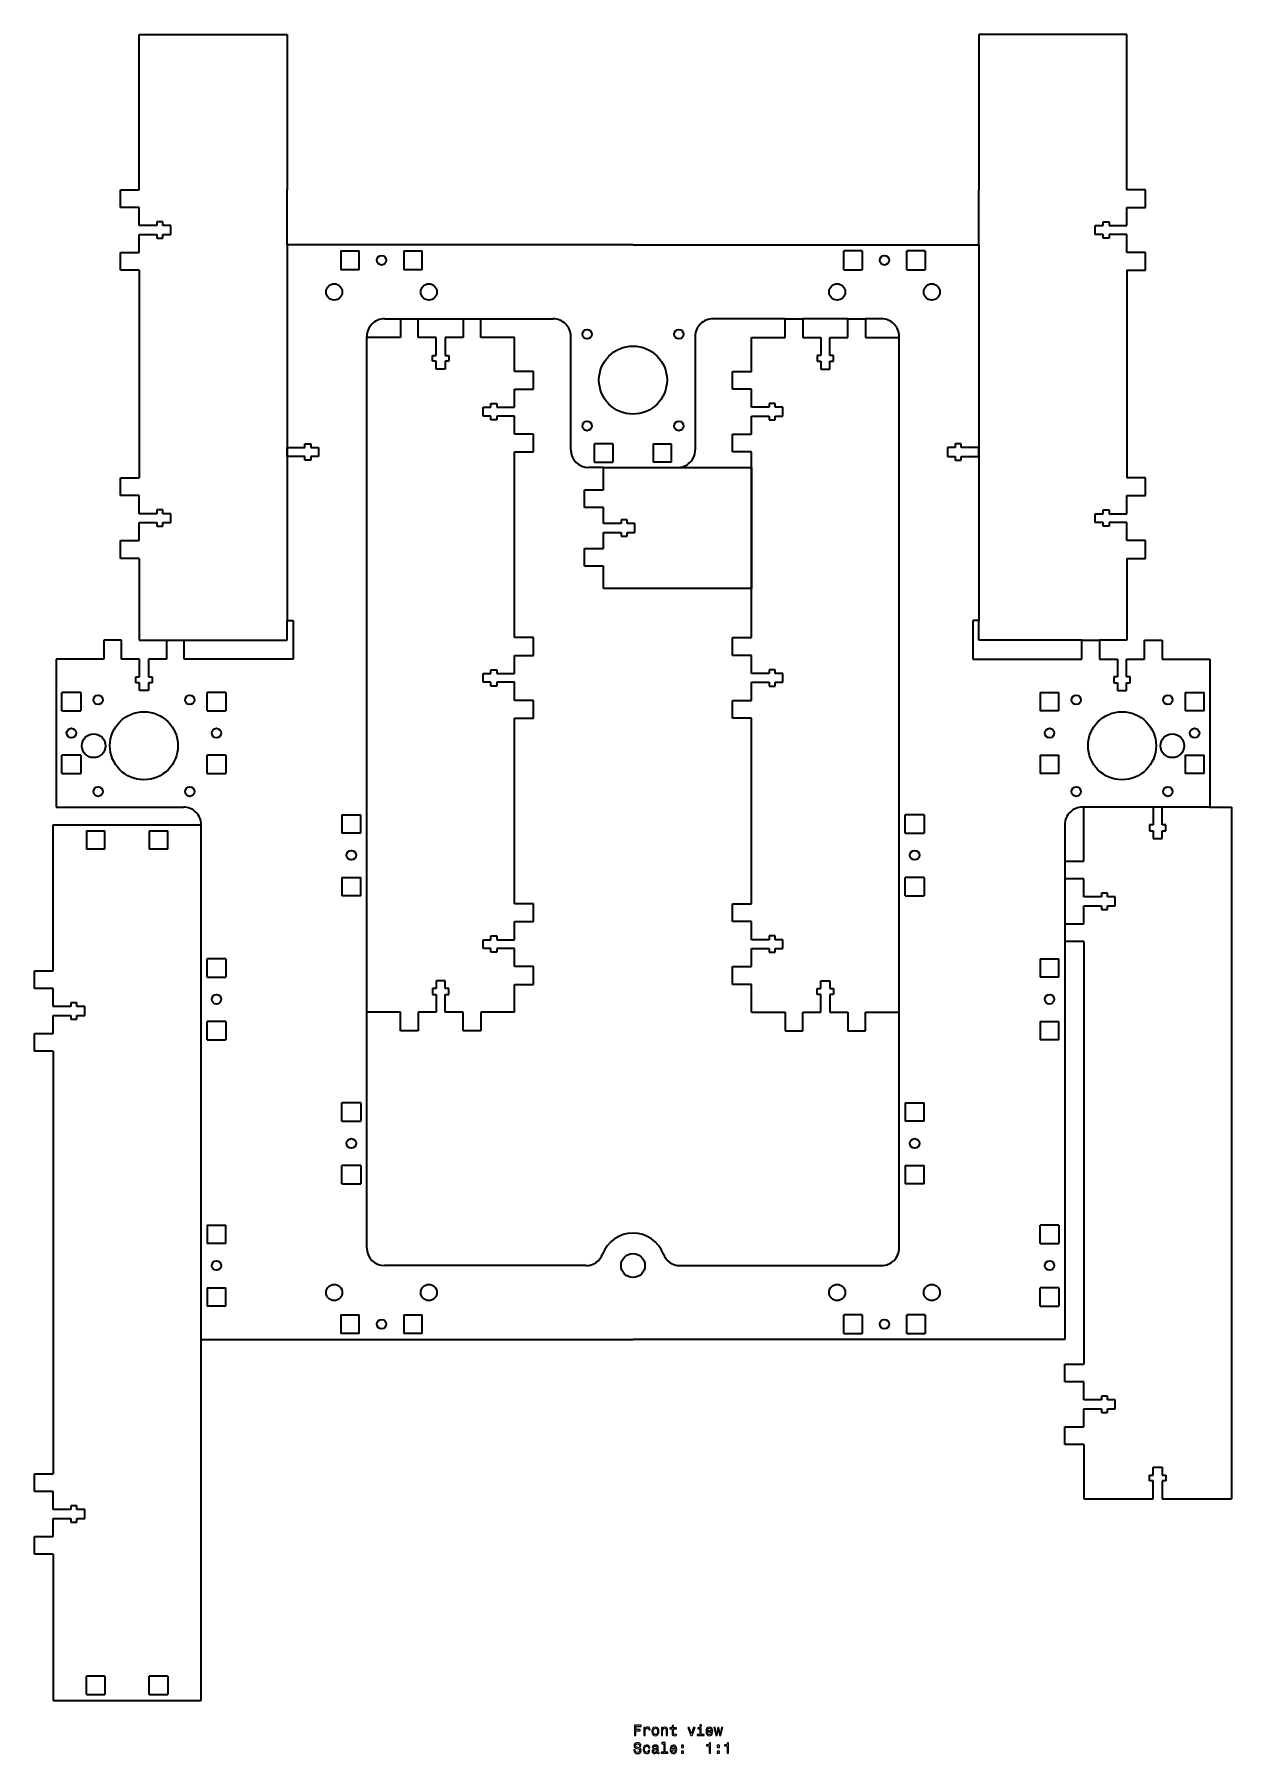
# Model space of a CAD drawing. Extents: x 392 to 797, y 121 to 702.
import ezdxf

# ---------------------------------------------------------------- set-up
doc = ezdxf.new("R2010")
doc.units = 0

msp = doc.modelspace()

# ---------------------------------------------------------------- linework, layer by layer
at = {"color": 7, "lineweight": 35}
for p, q in [((427.600006, 702.054993), (477.600006, 702.054993)), ((427.600006, 649.554993), (427.600006, 702.054993)), ((477.600006, 702.054993), (477.600006, 649.554993)), ((761.400024, 702.054993), (711.400024, 702.054993)), ((711.400024, 702.054993), (711.400024, 649.554993)), ((761.400024, 649.554993), (761.400024, 702.054993)), ((477.600006, 630.905029), (477.600006, 503.904999)), ((594.5, 630.905029), (477.600006, 630.905029)), ((594.5, 630.905029), (711.400024, 630.905029)), ((711.400024, 630.905029), (711.400024, 503.904999)), ((427.600006, 622.35498), (427.600006, 552.155029)), ((761.400024, 622.35498), (761.400024, 552.155029)), ((543.099976, 605.905029), (567.5, 605.905029)), ((645.900024, 605.905029), (621.5, 605.905029)), ((504.5, 371.554993), (504.5, 599.905029)), ((573.5, 561.60498), (573.5, 599.905029)), ((615.5, 599.905029), (615.5, 561.60498)), ((684.5, 371.554993), (684.5, 599.905029)), ((554.5, 498.154999), (554.5, 560.955017)), ((634.5, 498.154999), (634.5, 560.955017)), ((584.5, 555.60498), (609.5, 555.60498)), ((609.5, 555.60498), (634.5, 555.60498)), ((634.5, 555.60498), (634.5, 514.804993)), ((427.600006, 524.955017), (427.600006, 497.255005)), ((761.400024, 524.955017), (761.400024, 497.255005)), ((634.5, 514.804993), (584.5, 514.804993)), ((442.799988, 497.255005), (477.600006, 497.255005)), ((746.200012, 497.255005), (711.400024, 497.255005)), ((399.5, 490.904999), (399.5, 440.904999)), ((479.600006, 490.904999), (442.799988, 490.904999)), ((709.400024, 490.904999), (746.200012, 490.904999)), ((789.5, 490.904999), (789.5, 440.904999)), ((554.5, 408.154999), (554.5, 470.954987)), ((634.5, 408.154999), (634.5, 470.954987)), ((399.5, 440.904999), (442.52002, 440.904999)), ((789.5, 440.904999), (746.830017, 440.904999)), ((796.830017, 440.904999), (796.830017, 207.105011)), ((398.52002, 434.904999), (448.52002, 434.904999)), ((398.52002, 385.524994), (398.52002, 434.904999)), ((448.52002, 260.904999), (448.52002, 434.904999)), ((740.47998, 395.404999), (740.47998, 260.904999)), ((746.830017, 395.404999), (746.830017, 252.604996)), ((504.5, 291.904999), (504.5, 371.554993)), ((684.5, 291.904999), (684.5, 371.554993)), ((398.52002, 358.325012), (398.52002, 215.524994)), ((578.594055, 285.904999), (510.5, 285.904999)), ((610.405945, 285.904999), (678.5, 285.904999)), ((448.52002, 138.945007), (448.52002, 260.904999)), ((448.52002, 260.904999), (594.5, 260.904999)), ((740.47998, 260.904999), (594.5, 260.904999)), ((746.830017, 207.105011), (770.330017, 207.105011)), ((773.330017, 207.105011), (796.830017, 207.105011)), ((398.52002, 188.325012), (398.52002, 138.945007)), ((398.52002, 138.945007), (448.52002, 138.945007))]:
    msp.add_line(p, q, dxfattribs=at)
at = {"color": 7, "lineweight": 35, "ltscale": 0.15875}
for p, q in [((421.25, 649.554993), (427.600006, 649.554993)), ((427.600006, 643.554993), (421.25, 643.554993)), ((421.25, 628.35498), (427.600006, 628.35498)), ((427.600006, 622.35498), (421.25, 622.35498)), ((421.25, 552.155029), (427.600006, 552.155029)), ((427.600006, 546.155029), (421.25, 546.155029)), ((421.25, 530.955017), (427.600006, 530.955017)), ((427.600006, 524.955017), (421.25, 524.955017)), ((415.600006, 497.255005), (415.600006, 490.904999)), ((421.600006, 490.904999), (421.600006, 497.255005)), ((436.799988, 497.255005), (436.799988, 490.904999)), ((442.799988, 490.904999), (442.799988, 497.255005)), ((746.200012, 490.904999), (746.200012, 497.255005)), ((752.200012, 497.255005), (752.200012, 490.904999)), ((767.400024, 490.904999), (767.400024, 497.255005)), ((773.400024, 497.255005), (773.400024, 490.904999))]:
    msp.add_line(p, q, dxfattribs=at)
at = {"color": 7, "lineweight": 35, "ltscale": 0.15}
for p, q in [((421.25, 643.554993), (421.25, 649.554993)), ((767.75, 643.554993), (767.75, 649.554993)), ((433.600006, 637.455017), (427.600006, 637.455017)), ((427.600006, 634.455017), (433.600006, 634.455017)), ((755.400024, 637.455017), (761.400024, 637.455017)), ((761.400024, 634.455017), (755.400024, 634.455017)), ((421.25, 622.35498), (421.25, 628.35498)), ((767.75, 622.35498), (767.75, 628.35498)), ((515.900024, 605.905029), (521.900024, 605.905029)), ((537.099976, 605.905029), (543.099976, 605.905029)), ((645.900024, 605.905029), (651.900024, 605.905029)), ((667.099976, 605.905029), (673.099976, 605.905029)), ((528, 593.554993), (528, 599.554993)), ((531, 599.554993), (531, 593.554993)), ((658, 599.554993), (658, 593.554993)), ((661, 593.554993), (661, 599.554993)), ((560.849976, 582.155029), (560.849976, 588.155029)), ((628.150024, 582.155029), (628.150024, 588.155029)), ((548.5, 576.054993), (554.5, 576.054993)), ((640.5, 576.054993), (634.5, 576.054993)), ((554.5, 573.054993), (548.5, 573.054993)), ((634.5, 573.054993), (640.5, 573.054993)), ((560.849976, 560.955017), (560.849976, 566.955017)), ((628.150024, 560.955017), (628.150024, 566.955017)), ((477.600006, 562.405029), (483.600006, 562.405029)), ((483.600006, 559.405029), (477.600006, 559.405029)), ((711.400024, 562.405029), (705.400024, 562.405029)), ((705.400024, 559.405029), (711.400024, 559.405029)), ((421.25, 546.155029), (421.25, 552.155029)), ((767.75, 546.155029), (767.75, 552.155029)), ((578.150024, 542.10498), (578.150024, 548.10498)), ((433.600006, 540.054993), (427.600006, 540.054993)), ((427.600006, 537.054993), (433.600006, 537.054993)), ((590.5, 536.705017), (584.5, 536.705017)), ((755.400024, 540.054993), (761.400024, 540.054993)), ((761.400024, 537.054993), (755.400024, 537.054993)), ((421.25, 524.955017), (421.25, 530.955017)), ((584.5, 533.705017), (590.5, 533.705017)), ((767.75, 524.955017), (767.75, 530.955017)), ((578.150024, 522.304993), (578.150024, 528.304993)), ((421.600006, 497.255005), (415.600006, 497.255005)), ((436.799988, 497.255005), (442.799988, 497.255005)), ((560.849976, 492.154999), (560.849976, 498.154999)), ((628.150024, 492.154999), (628.150024, 498.154999)), ((746.200012, 497.255005), (752.200012, 497.255005)), ((767.400024, 497.255005), (773.400024, 497.255005)), ((427.700012, 484.904999), (427.700012, 490.904999)), ((430.700012, 490.904999), (430.700012, 484.904999)), ((758.299988, 490.904999), (758.299988, 484.904999)), ((761.299988, 484.904999), (761.299988, 490.904999)), ((548.5, 486.054993), (554.5, 486.054993)), ((554.5, 483.054993), (548.5, 483.054993)), ((640.5, 486.054993), (634.5, 486.054993)), ((634.5, 483.054993), (640.5, 483.054993)), ((560.849976, 470.954987), (560.849976, 476.954987)), ((628.150024, 470.954987), (628.150024, 476.954987)), ((770.330017, 440.904999), (770.330017, 434.904999)), ((773.330017, 434.904999), (773.330017, 440.904999)), ((740.47998, 422.60498), (740.47998, 416.60498)), ((560.849976, 402.154999), (560.849976, 408.154999)), ((628.150024, 402.154999), (628.150024, 408.154999)), ((752.830017, 410.505005), (746.830017, 410.505005)), ((746.830017, 407.505005), (752.830017, 407.505005)), ((740.47998, 401.404999), (740.47998, 395.404999)), ((548.5, 396.054993), (554.5, 396.054993)), ((640.5, 396.054993), (634.5, 396.054993)), ((554.5, 393.054993), (548.5, 393.054993)), ((634.5, 393.054993), (640.5, 393.054993)), ((392.169983, 379.524994), (392.169983, 385.524994)), ((560.849976, 380.955017), (560.849976, 386.955017)), ((628.150024, 380.955017), (628.150024, 386.955017)), ((404.52002, 373.424988), (398.52002, 373.424988)), ((528, 377.554993), (528, 371.554993)), ((531, 371.554993), (531, 377.554993)), ((658, 371.554993), (658, 377.554993)), ((661, 377.554993), (661, 371.554993)), ((398.52002, 370.424988), (404.52002, 370.424988)), ((392.169983, 358.325012), (392.169983, 364.325012)), ((521.900024, 365.205017), (515.900024, 365.205017)), ((543.099976, 365.205017), (537.099976, 365.205017)), ((645.900024, 365.205017), (651.900024, 365.205017)), ((667.099976, 365.205017), (673.099976, 365.205017)), ((740.47998, 246.604996), (740.47998, 252.604996)), ((752.830017, 240.505005), (746.830017, 240.505005)), ((746.830017, 237.505005), (752.830017, 237.505005)), ((740.47998, 225.404999), (740.47998, 231.404999)), ((392.169983, 209.524994), (392.169983, 215.524994)), ((770.330017, 207.105011), (770.330017, 213.105011)), ((773.330017, 213.105011), (773.330017, 207.105011)), ((404.52002, 203.424988), (398.52002, 203.424988)), ((398.52002, 200.424988), (404.52002, 200.424988)), ((392.169983, 188.325012), (392.169983, 194.325012))]:
    msp.add_line(p, q, dxfattribs=at)
at = {"color": 7, "lineweight": 35, "ltscale": 0.466249}
for p, q in [((477.600006, 630.905029), (477.600006, 649.554993)), ((711.400024, 630.905029), (711.400024, 649.554993))]:
    msp.add_line(p, q, dxfattribs=at)
at = {"color": 7, "lineweight": 35, "ltscale": 0.158749}
for p, q in [((767.75, 649.554993), (761.400024, 649.554993)), ((761.400024, 643.554993), (767.75, 643.554993)), ((767.75, 628.35498), (761.400024, 628.35498)), ((761.400024, 622.35498), (767.75, 622.35498)), ((560.849976, 588.155029), (554.5, 588.155029)), ((628.150024, 588.155029), (634.5, 588.155029)), ((554.5, 582.155029), (560.849976, 582.155029)), ((634.5, 582.155029), (628.150024, 582.155029)), ((560.849976, 566.955017), (554.5, 566.955017)), ((628.150024, 566.955017), (634.5, 566.955017)), ((554.5, 560.955017), (560.849976, 560.955017)), ((634.5, 560.955017), (628.150024, 560.955017)), ((767.75, 552.155029), (761.400024, 552.155029)), ((578.150024, 548.10498), (584.5, 548.10498)), ((584.5, 542.10498), (578.150024, 542.10498)), ((761.400024, 546.155029), (767.75, 546.155029)), ((767.75, 530.955017), (761.400024, 530.955017)), ((578.150024, 528.304993), (584.5, 528.304993)), ((761.400024, 524.955017), (767.75, 524.955017)), ((584.5, 522.304993), (578.150024, 522.304993)), ((560.849976, 498.154999), (554.5, 498.154999)), ((628.150024, 498.154999), (634.5, 498.154999)), ((554.5, 492.154999), (560.849976, 492.154999)), ((634.5, 492.154999), (628.150024, 492.154999)), ((560.849976, 476.954987), (554.5, 476.954987)), ((628.150024, 476.954987), (634.5, 476.954987)), ((554.5, 470.954987), (560.849976, 470.954987)), ((634.5, 470.954987), (628.150024, 470.954987)), ((560.849976, 408.154999), (554.5, 408.154999)), ((628.150024, 408.154999), (634.5, 408.154999)), ((554.5, 402.154999), (560.849976, 402.154999)), ((634.5, 402.154999), (628.150024, 402.154999)), ((560.849976, 386.955017), (554.5, 386.955017)), ((628.150024, 386.955017), (634.5, 386.955017)), ((554.5, 380.955017), (560.849976, 380.955017)), ((634.5, 380.955017), (628.150024, 380.955017)), ((515.900024, 365.205017), (515.900024, 371.554993)), ((521.900024, 371.554993), (521.900024, 365.205017)), ((537.099976, 365.205017), (537.099976, 371.554993)), ((543.099976, 371.554993), (543.099976, 365.205017)), ((645.900024, 371.554993), (645.900024, 365.205017)), ((651.900024, 365.205017), (651.900024, 371.554993)), ((667.099976, 371.554993), (667.099976, 365.205017)), ((673.099976, 365.205017), (673.099976, 371.554993))]:
    msp.add_line(p, q, dxfattribs=at)
at = {"color": 7, "lineweight": 35, "ltscale": 0.152499}
for p, q in [((427.600006, 637.455017), (427.600006, 643.554993)), ((761.400024, 637.455017), (761.400024, 643.554993)), ((528, 599.554993), (521.900024, 599.554993)), ((537.099976, 599.554993), (531, 599.554993)), ((651.900024, 599.554993), (658, 599.554993)), ((661, 599.554993), (667.099976, 599.554993)), ((554.5, 566.955017), (554.5, 573.054993)), ((634.5, 566.955017), (634.5, 573.054993)), ((427.600006, 530.955017), (427.600006, 537.054993)), ((761.400024, 530.955017), (761.400024, 537.054993)), ((436.799988, 490.904999), (430.700012, 490.904999)), ((752.200012, 490.904999), (758.299988, 490.904999)), ((746.830017, 410.505005), (746.830017, 416.60498)), ((554.5, 386.955017), (554.5, 393.054993)), ((634.5, 386.955017), (634.5, 393.054993)), ((398.52002, 364.325012), (398.52002, 370.424988)), ((528, 371.554993), (521.900024, 371.554993)), ((537.099976, 371.554993), (531, 371.554993)), ((651.900024, 371.554993), (658, 371.554993)), ((661, 371.554993), (667.099976, 371.554993)), ((398.52002, 194.325012), (398.52002, 200.424988))]:
    msp.add_line(p, q, dxfattribs=at)
at = {"color": 7, "lineweight": 35, "ltscale": 0.152501}
for p, q in [((427.600006, 628.35498), (427.600006, 634.455017)), ((761.400024, 628.35498), (761.400024, 634.455017)), ((554.5, 576.054993), (554.5, 582.155029)), ((634.5, 576.054993), (634.5, 582.155029)), ((427.600006, 540.054993), (427.600006, 546.155029)), ((761.400024, 540.054993), (761.400024, 546.155029)), ((761.299988, 490.904999), (767.400024, 490.904999))]:
    msp.add_line(p, q, dxfattribs=at)
at = {"color": 7, "lineweight": 35, "ltscale": 0.03125}
for p, q in [((433.600006, 638.705017), (433.600006, 637.455017)), ((433.600006, 634.455017), (433.600006, 633.205017)), ((435.600006, 637.455017), (435.600006, 638.705017)), ((435.600006, 633.205017), (435.600006, 634.455017)), ((753.400024, 637.455017), (753.400024, 638.705017)), ((753.400024, 633.205017), (753.400024, 634.455017)), ((755.400024, 638.705017), (755.400024, 637.455017)), ((755.400024, 634.455017), (755.400024, 633.205017)), ((526.75, 593.554993), (528, 593.554993)), ((531, 593.554993), (532.25, 593.554993)), ((658, 593.554993), (656.75, 593.554993)), ((662.25, 593.554993), (661, 593.554993)), ((528, 591.554993), (526.75, 591.554993)), ((532.25, 591.554993), (531, 591.554993)), ((656.75, 591.554993), (658, 591.554993)), ((661, 591.554993), (662.25, 591.554993)), ((546.5, 576.054993), (546.5, 577.304993)), ((548.5, 577.304993), (548.5, 576.054993)), ((640.5, 577.304993), (640.5, 576.054993)), ((642.5, 576.054993), (642.5, 577.304993)), ((546.5, 571.804993), (546.5, 573.054993)), ((548.5, 573.054993), (548.5, 571.804993)), ((640.5, 573.054993), (640.5, 571.804993)), ((642.5, 571.804993), (642.5, 573.054993)), ((483.600006, 562.405029), (483.600006, 563.655029)), ((483.600006, 558.155029), (483.600006, 559.405029)), ((485.600006, 563.655029), (485.600006, 562.405029)), ((485.600006, 559.405029), (485.600006, 558.155029)), ((703.400024, 563.655029), (703.400024, 562.405029)), ((703.400024, 559.405029), (703.400024, 558.155029)), ((705.400024, 562.405029), (705.400024, 563.655029)), ((705.400024, 558.155029), (705.400024, 559.405029)), ((433.600006, 541.304993), (433.600006, 540.054993)), ((435.600006, 540.054993), (435.600006, 541.304993)), ((753.400024, 540.054993), (753.400024, 541.304993)), ((755.400024, 541.304993), (755.400024, 540.054993)), ((433.600006, 537.054993), (433.600006, 535.804993)), ((435.600006, 535.804993), (435.600006, 537.054993)), ((590.5, 537.955017), (590.5, 536.705017)), ((592.5, 536.705017), (592.5, 537.955017)), ((753.400024, 535.804993), (753.400024, 537.054993)), ((755.400024, 537.054993), (755.400024, 535.804993)), ((590.5, 533.705017), (590.5, 532.455017)), ((592.5, 532.455017), (592.5, 533.705017)), ((426.450012, 484.904999), (427.700012, 484.904999)), ((427.700012, 482.904999), (426.450012, 482.904999)), ((430.700012, 484.904999), (431.950012, 484.904999)), ((431.950012, 482.904999), (430.700012, 482.904999)), ((546.5, 486.054993), (546.5, 487.304993)), ((546.5, 481.804993), (546.5, 483.054993)), ((548.5, 487.304993), (548.5, 486.054993)), ((548.5, 483.054993), (548.5, 481.804993)), ((640.5, 487.304993), (640.5, 486.054993)), ((640.5, 483.054993), (640.5, 481.804993)), ((642.5, 486.054993), (642.5, 487.304993)), ((642.5, 481.804993), (642.5, 483.054993)), ((758.299988, 484.904999), (757.049988, 484.904999)), ((757.049988, 482.904999), (758.299988, 482.904999)), ((762.549988, 484.904999), (761.299988, 484.904999)), ((761.299988, 482.904999), (762.549988, 482.904999)), ((770.330017, 434.904999), (769.080017, 434.904999)), ((769.080017, 432.904999), (770.330017, 432.904999)), ((774.580017, 434.904999), (773.330017, 434.904999)), ((773.330017, 432.904999), (774.580017, 432.904999)), ((752.830017, 411.755005), (752.830017, 410.505005)), ((752.830017, 407.505005), (752.830017, 406.255005)), ((754.830017, 410.505005), (754.830017, 411.755005)), ((754.830017, 406.255005), (754.830017, 407.505005)), ((546.5, 396.054993), (546.5, 397.304993)), ((548.5, 397.304993), (548.5, 396.054993)), ((640.5, 397.304993), (640.5, 396.054993)), ((642.5, 396.054993), (642.5, 397.304993)), ((546.5, 391.804993), (546.5, 393.054993)), ((548.5, 393.054993), (548.5, 391.804993)), ((640.5, 393.054993), (640.5, 391.804993)), ((642.5, 391.804993), (642.5, 393.054993)), ((528, 379.554993), (526.75, 379.554993)), ((532.25, 379.554993), (531, 379.554993)), ((656.75, 379.554993), (658, 379.554993)), ((661, 379.554993), (662.25, 379.554993)), ((404.52002, 374.674988), (404.52002, 373.424988)), ((406.52002, 373.424988), (406.52002, 374.674988)), ((526.75, 377.554993), (528, 377.554993)), ((531, 377.554993), (532.25, 377.554993)), ((658, 377.554993), (656.75, 377.554993)), ((662.25, 377.554993), (661, 377.554993)), ((404.52002, 370.424988), (404.52002, 369.174988)), ((406.52002, 369.174988), (406.52002, 370.424988)), ((752.830017, 241.755005), (752.830017, 240.505005)), ((754.830017, 240.505005), (754.830017, 241.755005)), ((752.830017, 237.505005), (752.830017, 236.255005)), ((754.830017, 236.255005), (754.830017, 237.505005)), ((769.080017, 215.105011), (770.330017, 215.105011)), ((773.330017, 215.105011), (774.580017, 215.105011)), ((770.330017, 213.105011), (769.080017, 213.105011)), ((774.580017, 213.105011), (773.330017, 213.105011)), ((404.52002, 204.674988), (404.52002, 203.424988)), ((406.52002, 203.424988), (406.52002, 204.674988)), ((404.52002, 200.424988), (404.52002, 199.174988)), ((406.52002, 199.174988), (406.52002, 200.424988))]:
    msp.add_line(p, q, dxfattribs=at)
at = {"color": 7, "lineweight": 35, "ltscale": 0.05}
for p, q in [((435.600006, 638.705017), (433.600006, 638.705017)), ((753.400024, 638.705017), (755.400024, 638.705017)), ((433.600006, 633.205017), (435.600006, 633.205017)), ((755.400024, 633.205017), (753.400024, 633.205017)), ((526.75, 591.554993), (526.75, 593.554993)), ((532.25, 593.554993), (532.25, 591.554993)), ((656.75, 593.554993), (656.75, 591.554993)), ((662.25, 591.554993), (662.25, 593.554993)), ((546.5, 577.304993), (548.5, 577.304993)), ((642.5, 577.304993), (640.5, 577.304993)), ((548.5, 571.804993), (546.5, 571.804993)), ((640.5, 571.804993), (642.5, 571.804993)), ((483.600006, 563.655029), (485.600006, 563.655029)), ((485.600006, 558.155029), (483.600006, 558.155029)), ((705.400024, 563.655029), (703.400024, 563.655029)), ((703.400024, 558.155029), (705.400024, 558.155029)), ((435.600006, 541.304993), (433.600006, 541.304993)), ((753.400024, 541.304993), (755.400024, 541.304993)), ((433.600006, 535.804993), (435.600006, 535.804993)), ((592.5, 537.955017), (590.5, 537.955017)), ((755.400024, 535.804993), (753.400024, 535.804993)), ((590.5, 532.455017), (592.5, 532.455017)), ((477.600006, 503.904999), (479.600006, 503.904999)), ((711.400024, 503.904999), (709.400024, 503.904999)), ((426.450012, 482.904999), (426.450012, 484.904999)), ((431.950012, 484.904999), (431.950012, 482.904999)), ((546.5, 487.304993), (548.5, 487.304993)), ((642.5, 487.304993), (640.5, 487.304993)), ((757.049988, 484.904999), (757.049988, 482.904999)), ((762.549988, 482.904999), (762.549988, 484.904999)), ((548.5, 481.804993), (546.5, 481.804993)), ((640.5, 481.804993), (642.5, 481.804993)), ((769.080017, 434.904999), (769.080017, 432.904999)), ((774.580017, 432.904999), (774.580017, 434.904999)), ((754.830017, 411.755005), (752.830017, 411.755005)), ((752.830017, 406.255005), (754.830017, 406.255005)), ((546.5, 397.304993), (548.5, 397.304993)), ((642.5, 397.304993), (640.5, 397.304993)), ((548.5, 391.804993), (546.5, 391.804993)), ((640.5, 391.804993), (642.5, 391.804993)), ((526.75, 379.554993), (526.75, 377.554993)), ((532.25, 377.554993), (532.25, 379.554993)), ((656.75, 377.554993), (656.75, 379.554993)), ((662.25, 379.554993), (662.25, 377.554993)), ((406.52002, 374.674988), (404.52002, 374.674988)), ((404.52002, 369.174988), (406.52002, 369.174988)), ((754.830017, 241.755005), (752.830017, 241.755005)), ((752.830017, 236.255005), (754.830017, 236.255005)), ((769.080017, 213.105011), (769.080017, 215.105011)), ((774.580017, 215.105011), (774.580017, 213.105011)), ((406.52002, 204.674988), (404.52002, 204.674988)), ((404.52002, 199.174988), (406.52002, 199.174988))]:
    msp.add_line(p, q, dxfattribs=at)
at = {"color": 7, "lineweight": 35, "ltscale": 0.06625}
for p, q in [((438.25, 637.455017), (435.600006, 637.455017)), ((435.600006, 634.455017), (438.25, 634.455017)), ((485.600006, 562.405029), (488.25, 562.405029)), ((488.25, 559.405029), (485.600006, 559.405029)), ((438.25, 540.054993), (435.600006, 540.054993)), ((435.600006, 537.054993), (438.25, 537.054993)), ((427.700012, 480.255005), (427.700012, 482.904999)), ((430.700012, 482.904999), (430.700012, 480.255005)), ((758.299988, 482.904999), (758.299988, 480.255005)), ((761.299988, 480.255005), (761.299988, 482.904999)), ((770.330017, 432.904999), (770.330017, 430.255005)), ((773.330017, 430.255005), (773.330017, 432.904999)), ((770.330017, 215.105011), (770.330017, 217.755005)), ((773.330017, 217.755005), (773.330017, 215.105011))]:
    msp.add_line(p, q, dxfattribs=at)
at = {"color": 7, "lineweight": 35, "ltscale": 0.075}
for p, q in [((438.25, 634.455017), (438.25, 637.455017)), ((750.75, 634.455017), (750.75, 637.455017)), ((531, 588.905029), (528, 588.905029)), ((658, 588.905029), (661, 588.905029)), ((543.849976, 573.054993), (543.849976, 576.054993)), ((645.150024, 573.054993), (645.150024, 576.054993)), ((477.600006, 559.405029), (477.600006, 562.405029)), ((488.25, 562.405029), (488.25, 559.405029)), ((700.75, 562.405029), (700.75, 559.405029)), ((711.400024, 559.405029), (711.400024, 562.405029)), ((438.25, 537.054993), (438.25, 540.054993)), ((595.150024, 533.705017), (595.150024, 536.705017)), ((750.75, 537.054993), (750.75, 540.054993)), ((543.849976, 483.054993), (543.849976, 486.054993)), ((645.150024, 483.054993), (645.150024, 486.054993)), ((430.700012, 480.255005), (427.700012, 480.255005)), ((758.299988, 480.255005), (761.299988, 480.255005)), ((773.330017, 440.904999), (770.330017, 440.904999)), ((770.330017, 430.255005), (773.330017, 430.255005)), ((757.47998, 407.505005), (757.47998, 410.505005)), ((543.849976, 393.054993), (543.849976, 396.054993)), ((645.150024, 393.054993), (645.150024, 396.054993)), ((531, 382.205017), (528, 382.205017)), ((658, 382.205017), (661, 382.205017)), ((409.169983, 370.424988), (409.169983, 373.424988)), ((757.47998, 237.505005), (757.47998, 240.505005)), ((770.330017, 217.755005), (773.330017, 217.755005)), ((409.169983, 200.424988), (409.169983, 203.424988))]:
    msp.add_line(p, q, dxfattribs=at)
at = {"color": 7, "lineweight": 35, "ltscale": 0.066251}
for p, q in [((750.75, 637.455017), (753.400024, 637.455017)), ((753.400024, 634.455017), (750.75, 634.455017)), ((543.849976, 576.054993), (546.5, 576.054993)), ((645.150024, 576.054993), (642.5, 576.054993)), ((546.5, 573.054993), (543.849976, 573.054993)), ((642.5, 573.054993), (645.150024, 573.054993)), ((703.400024, 562.405029), (700.75, 562.405029)), ((700.75, 559.405029), (703.400024, 559.405029)), ((595.150024, 536.705017), (592.5, 536.705017)), ((750.75, 540.054993), (753.400024, 540.054993)), ((753.400024, 537.054993), (750.75, 537.054993)), ((592.5, 533.705017), (595.150024, 533.705017)), ((543.849976, 486.054993), (546.5, 486.054993)), ((546.5, 483.054993), (543.849976, 483.054993)), ((645.150024, 486.054993), (642.5, 486.054993)), ((642.5, 483.054993), (645.150024, 483.054993)), ((543.849976, 396.054993), (546.5, 396.054993)), ((645.150024, 396.054993), (642.5, 396.054993)), ((546.5, 393.054993), (543.849976, 393.054993)), ((642.5, 393.054993), (645.150024, 393.054993)), ((528, 382.205017), (528, 379.554993)), ((531, 379.554993), (531, 382.205017)), ((658, 379.554993), (658, 382.205017)), ((661, 382.205017), (661, 379.554993))]:
    msp.add_line(p, q, dxfattribs=at)
at = {"color": 7, "lineweight": 35, "ltscale": 0.160001}
for p, q in [((495.799988, 628.905029), (495.799988, 622.505005)), ((502, 622.505005), (502, 628.905029)), ((517, 628.905029), (517, 622.505005)), ((523.200012, 622.505005), (523.200012, 628.905029)), ((665.799988, 622.505005), (665.799988, 628.905029)), ((672, 628.905029), (672, 622.505005)), ((687, 622.505005), (687, 628.905029)), ((693.200012, 628.905029), (693.200012, 622.505005)), ((407.880005, 479.605011), (401.47998, 479.605011)), ((781.119995, 479.605011), (787.52002, 479.605011)), ((401.47998, 473.404999), (407.880005, 473.404999)), ((787.52002, 473.404999), (781.119995, 473.404999)), ((407.880005, 458.404999), (401.47998, 458.404999)), ((781.119995, 458.404999), (787.52002, 458.404999)), ((401.47998, 452.204987), (407.880005, 452.204987)), ((787.52002, 452.204987), (781.119995, 452.204987)), ((692.900024, 438.304993), (686.5, 438.304993)), ((686.5, 432.105011), (692.900024, 432.105011)), ((692.900024, 417.10498), (686.5, 417.10498)), ((686.5, 410.904999), (692.900024, 410.904999)), ((686.5, 340.904999), (692.900024, 340.904999)), ((692.900024, 334.705017), (686.5, 334.705017)), ((686.5, 319.705017), (692.900024, 319.705017)), ((692.900024, 313.505005), (686.5, 313.505005))]:
    msp.add_line(p, q, dxfattribs=at)
at = {"color": 7, "lineweight": 35, "ltscale": 0.155}
for p, q in [((495.799988, 628.905029), (502, 628.905029)), ((517, 628.905029), (523.200012, 628.905029)), ((672, 628.905029), (665.799988, 628.905029)), ((693.200012, 628.905029), (687, 628.905029)), ((502, 622.505005), (495.799988, 622.505005)), ((523.200012, 622.505005), (517, 622.505005)), ((665.799988, 622.505005), (672, 622.505005)), ((687, 622.505005), (693.200012, 622.505005)), ((581.5, 557.505005), (581.5, 563.705017)), ((587.700012, 563.705017), (581.5, 563.705017)), ((587.700012, 563.705017), (587.700012, 557.505005)), ((601.299988, 563.705017), (607.5, 563.705017)), ((601.299988, 563.705017), (601.299988, 557.505005)), ((607.5, 557.505005), (607.5, 563.705017)), ((581.5, 557.505005), (587.700012, 557.505005)), ((607.5, 557.505005), (601.299988, 557.505005)), ((401.47998, 473.404999), (401.47998, 479.605011)), ((407.880005, 479.605011), (407.880005, 473.404999)), ((450.52002, 473.404999), (450.52002, 479.605011)), ((456.919983, 479.605011), (456.919983, 473.404999)), ((732.080017, 479.605011), (732.080017, 473.404999)), ((738.47998, 473.404999), (738.47998, 479.605011)), ((781.119995, 479.605011), (781.119995, 473.404999)), ((787.52002, 473.404999), (787.52002, 479.605011)), ((401.47998, 452.204987), (401.47998, 458.404999)), ((407.880005, 458.404999), (407.880005, 452.204987)), ((450.52002, 452.204987), (450.52002, 458.404999)), ((456.919983, 458.404999), (456.919983, 452.204987)), ((732.080017, 458.404999), (732.080017, 452.204987)), ((738.47998, 452.204987), (738.47998, 458.404999)), ((781.119995, 458.404999), (781.119995, 452.204987)), ((787.52002, 452.204987), (787.52002, 458.404999)), ((496.100006, 438.304993), (496.100006, 432.105011)), ((502.5, 432.105011), (502.5, 438.304993)), ((686.5, 432.105011), (686.5, 438.304993)), ((692.900024, 438.304993), (692.900024, 432.105011)), ((409.820007, 432.904999), (416.02002, 432.904999)), ((409.820007, 432.904999), (409.820007, 426.705017)), ((416.02002, 426.705017), (416.02002, 432.904999)), ((431.02002, 432.904999), (437.220001, 432.904999)), ((431.02002, 432.904999), (431.02002, 426.705017)), ((437.220001, 426.705017), (437.220001, 432.904999)), ((416.02002, 426.705017), (409.820007, 426.705017)), ((437.220001, 426.705017), (431.02002, 426.705017)), ((496.100006, 417.10498), (496.100006, 410.904999)), ((502.5, 410.904999), (502.5, 417.10498)), ((686.5, 410.904999), (686.5, 417.10498)), ((692.900024, 417.10498), (692.900024, 410.904999)), ((450.52002, 383.404999), (450.52002, 389.60498)), ((456.919983, 389.60498), (456.919983, 383.404999)), ((732.080017, 389.60498), (732.080017, 383.404999)), ((738.47998, 383.404999), (738.47998, 389.60498)), ((450.52002, 362.205017), (450.52002, 368.404999)), ((456.919983, 368.404999), (456.919983, 362.205017)), ((732.080017, 368.404999), (732.080017, 362.205017)), ((738.47998, 362.205017), (738.47998, 368.404999)), ((496.100006, 334.705017), (496.100006, 340.904999)), ((502.5, 340.904999), (502.5, 334.705017)), ((686.5, 340.904999), (686.5, 334.705017)), ((692.900024, 334.705017), (692.900024, 340.904999)), ((496.100006, 313.505005), (496.100006, 319.705017)), ((502.5, 319.705017), (502.5, 313.505005)), ((686.5, 319.705017), (686.5, 313.505005)), ((692.900024, 313.505005), (692.900024, 319.705017)), ((450.52002, 299.60498), (450.52002, 293.404999)), ((456.919983, 293.404999), (456.919983, 299.60498)), ((732.080017, 293.404999), (732.080017, 299.60498)), ((738.47998, 299.60498), (738.47998, 293.404999)), ((450.52002, 278.404999), (450.52002, 272.205017)), ((456.919983, 272.205017), (456.919983, 278.404999)), ((732.080017, 272.205017), (732.080017, 278.404999)), ((738.47998, 278.404999), (738.47998, 272.205017)), ((495.799988, 269.304993), (502, 269.304993)), ((517, 269.304993), (523.200012, 269.304993)), ((672, 269.304993), (665.799988, 269.304993)), ((693.200012, 269.304993), (687, 269.304993)), ((502, 262.904999), (495.799988, 262.904999)), ((523.200012, 262.904999), (517, 262.904999)), ((665.799988, 262.904999), (672, 262.904999)), ((687, 262.904999), (693.200012, 262.904999)), ((409.820007, 140.945007), (409.820007, 147.144989)), ((416.02002, 147.144989), (409.820007, 147.144989)), ((416.02002, 147.144989), (416.02002, 140.945007)), ((431.02002, 140.945007), (431.02002, 147.144989)), ((437.220001, 147.144989), (431.02002, 147.144989)), ((437.220001, 147.144989), (437.220001, 140.945007)), ((409.820007, 140.945007), (416.02002, 140.945007)), ((431.02002, 140.945007), (437.220001, 140.945007))]:
    msp.add_line(p, q, dxfattribs=at)
at = {"color": 7, "lineweight": 35, "ltscale": 0.135001}
for p, q in [((510.5, 605.905029), (515.900024, 605.905029)), ((678.5, 605.905029), (673.099976, 605.905029)), ((584.5, 528.304993), (584.5, 533.705017))]:
    msp.add_line(p, q, dxfattribs=at)
at = {"color": 7, "lineweight": 35, "ltscale": 0.158751}
for p, q in [((515.900024, 605.905029), (515.900024, 599.554993)), ((521.900024, 599.554993), (521.900024, 605.905029)), ((537.099976, 605.905029), (537.099976, 599.554993)), ((543.099976, 599.554993), (543.099976, 605.905029)), ((645.900024, 599.554993), (645.900024, 605.905029)), ((651.900024, 605.905029), (651.900024, 599.554993)), ((667.099976, 599.554993), (667.099976, 605.905029)), ((673.099976, 605.905029), (673.099976, 599.554993)), ((740.47998, 422.60498), (746.830017, 422.60498)), ((746.830017, 416.60498), (740.47998, 416.60498)), ((740.47998, 401.404999), (746.830017, 401.404999)), ((746.830017, 395.404999), (740.47998, 395.404999)), ((392.169983, 385.524994), (398.52002, 385.524994)), ((398.52002, 379.524994), (392.169983, 379.524994)), ((392.169983, 364.325012), (398.52002, 364.325012)), ((398.52002, 358.325012), (392.169983, 358.325012)), ((740.47998, 252.604996), (746.830017, 252.604996)), ((746.830017, 246.604996), (740.47998, 246.604996)), ((740.47998, 231.404999), (746.830017, 231.404999)), ((746.830017, 225.404999), (740.47998, 225.404999)), ((392.169983, 215.524994), (398.52002, 215.524994)), ((398.52002, 209.524994), (392.169983, 209.524994)), ((392.169983, 194.325012), (398.52002, 194.325012)), ((398.52002, 188.325012), (392.169983, 188.325012))]:
    msp.add_line(p, q, dxfattribs=at)
at = {"color": 7, "lineweight": 35, "ltscale": 0.379999}
for p, q in [((521.900024, 605.905029), (537.099976, 605.905029)), ((667.099976, 605.905029), (651.900024, 605.905029))]:
    msp.add_line(p, q, dxfattribs=at)
at = {"color": 7, "lineweight": 35, "ltscale": 0.008751}
for p, q in [((504.5, 599.554993), (504.5, 599.905029)), ((684.5, 599.554993), (684.5, 599.905029)), ((746.830017, 440.904999), (746.47998, 440.904999))]:
    msp.add_line(p, q, dxfattribs=at)
at = {"color": 7, "lineweight": 35, "ltscale": 0.285001}
for p, q in [((515.900024, 599.554993), (504.5, 599.554993)), ((554.5, 599.554993), (543.099976, 599.554993)), ((634.5, 599.554993), (645.900024, 599.554993)), ((673.099976, 599.554993), (684.5, 599.554993)), ((515.900024, 371.554993), (504.5, 371.554993)), ((554.5, 371.554993), (543.099976, 371.554993)), ((634.5, 371.554993), (645.900024, 371.554993)), ((673.099976, 371.554993), (684.5, 371.554993))]:
    msp.add_line(p, q, dxfattribs=at)
at = {"color": 7, "lineweight": 35, "ltscale": 0.284999}
for p, q in [((554.5, 588.155029), (554.5, 599.554993)), ((634.5, 588.155029), (634.5, 599.554993))]:
    msp.add_line(p, q, dxfattribs=at)
at = {"color": 7, "lineweight": 35, "ltscale": 0.066249}
for p, q in [((528, 588.905029), (528, 591.554993)), ((531, 591.554993), (531, 588.905029)), ((658, 591.554993), (658, 588.905029)), ((661, 588.905029), (661, 591.554993)), ((757.47998, 410.505005), (754.830017, 410.505005)), ((754.830017, 407.505005), (757.47998, 407.505005)), ((409.169983, 373.424988), (406.52002, 373.424988)), ((406.52002, 370.424988), (409.169983, 370.424988)), ((757.47998, 240.505005), (754.830017, 240.505005)), ((754.830017, 237.505005), (757.47998, 237.505005)), ((409.169983, 203.424988), (406.52002, 203.424988)), ((406.52002, 200.424988), (409.169983, 200.424988))]:
    msp.add_line(p, q, dxfattribs=at)
at = {"color": 7, "lineweight": 35, "ltscale": 0.125}
msp.add_line((584.5, 555.60498), (579.5, 555.60498), dxfattribs=at)
at = {"color": 7, "lineweight": 35, "ltscale": 0.1875}
for p, q in [((584.5, 548.10498), (584.5, 555.60498)), ((584.5, 514.804993), (584.5, 522.304993))]:
    msp.add_line(p, q, dxfattribs=at)
at = {"color": 7, "lineweight": 35, "ltscale": 0.134999}
msp.add_line((584.5, 536.705017), (584.5, 542.10498), dxfattribs=at)
at = {"color": 7, "lineweight": 35, "ltscale": 0.16625}
for p, q in [((477.600006, 497.255005), (477.600006, 503.904999)), ((711.400024, 497.255005), (711.400024, 503.904999))]:
    msp.add_line(p, q, dxfattribs=at)
at = {"color": 7, "lineweight": 35, "ltscale": 0.325}
for p, q in [((479.600006, 503.904999), (479.600006, 490.904999)), ((709.400024, 503.904999), (709.400024, 490.904999))]:
    msp.add_line(p, q, dxfattribs=at)
at = {"color": 7, "lineweight": 35, "ltscale": 0.23}
for p, q in [((427.600006, 497.255005), (436.799988, 497.255005)), ((761.400024, 497.255005), (752.200012, 497.255005))]:
    msp.add_line(p, q, dxfattribs=at)
at = {"color": 7, "lineweight": 35, "ltscale": 0.4025}
msp.add_line((415.600006, 490.904999), (399.5, 490.904999), dxfattribs=at)
at = {"color": 7, "lineweight": 35, "ltscale": 0.1525}
for p, q in [((427.700012, 490.904999), (421.600006, 490.904999)), ((554.5, 486.054993), (554.5, 492.154999)), ((634.5, 486.054993), (634.5, 492.154999)), ((554.5, 476.954987), (554.5, 483.054993)), ((634.5, 476.954987), (634.5, 483.054993)), ((746.830017, 401.404999), (746.830017, 407.505005)), ((554.5, 396.054993), (554.5, 402.154999)), ((634.5, 396.054993), (634.5, 402.154999)), ((398.52002, 373.424988), (398.52002, 379.524994)), ((746.830017, 240.505005), (746.830017, 246.604996)), ((746.830017, 231.404999), (746.830017, 237.505005)), ((398.52002, 203.424988), (398.52002, 209.524994))]:
    msp.add_line(p, q, dxfattribs=at)
at = {"color": 7, "lineweight": 35, "ltscale": 0.402499}
msp.add_line((773.400024, 490.904999), (789.5, 490.904999), dxfattribs=at)
at = {"color": 7, "lineweight": 35, "ltscale": 0.159999}
for p, q in [((456.919983, 479.605011), (450.52002, 479.605011)), ((732.080017, 479.605011), (738.47998, 479.605011)), ((450.52002, 473.404999), (456.919983, 473.404999)), ((738.47998, 473.404999), (732.080017, 473.404999)), ((456.919983, 458.404999), (450.52002, 458.404999)), ((732.080017, 458.404999), (738.47998, 458.404999)), ((450.52002, 452.204987), (456.919983, 452.204987)), ((738.47998, 452.204987), (732.080017, 452.204987)), ((456.919983, 389.60498), (450.52002, 389.60498)), ((732.080017, 389.60498), (738.47998, 389.60498)), ((450.52002, 383.404999), (456.919983, 383.404999)), ((738.47998, 383.404999), (732.080017, 383.404999)), ((456.919983, 368.404999), (450.52002, 368.404999)), ((732.080017, 368.404999), (738.47998, 368.404999)), ((450.52002, 362.205017), (456.919983, 362.205017)), ((738.47998, 362.205017), (732.080017, 362.205017)), ((450.52002, 299.60498), (456.919983, 299.60498)), ((738.47998, 299.60498), (732.080017, 299.60498)), ((456.919983, 293.404999), (450.52002, 293.404999)), ((732.080017, 293.404999), (738.47998, 293.404999)), ((450.52002, 278.404999), (456.919983, 278.404999)), ((738.47998, 278.404999), (732.080017, 278.404999)), ((456.919983, 272.205017), (450.52002, 272.205017)), ((732.080017, 272.205017), (738.47998, 272.205017))]:
    msp.add_line(p, q, dxfattribs=at)
at = {"color": 7, "lineweight": 35, "ltscale": 0.16}
for p, q in [((496.100006, 438.304993), (502.5, 438.304993)), ((502.5, 432.105011), (496.100006, 432.105011)), ((496.100006, 417.10498), (502.5, 417.10498)), ((502.5, 410.904999), (496.100006, 410.904999)), ((502.5, 340.904999), (496.100006, 340.904999)), ((496.100006, 334.705017), (502.5, 334.705017)), ((502.5, 319.705017), (496.100006, 319.705017)), ((496.100006, 313.505005), (502.5, 313.505005)), ((495.799988, 269.304993), (495.799988, 262.904999)), ((502, 262.904999), (502, 269.304993)), ((517, 269.304993), (517, 262.904999)), ((523.200012, 262.904999), (523.200012, 269.304993)), ((665.799988, 262.904999), (665.799988, 269.304993)), ((672, 269.304993), (672, 262.904999)), ((687, 262.904999), (687, 269.304993)), ((693.200012, 269.304993), (693.200012, 262.904999))]:
    msp.add_line(p, q, dxfattribs=at)
at = {"color": 7, "lineweight": 35, "ltscale": 0.4575}
for p, q in [((746.830017, 422.60498), (746.830017, 440.904999)), ((746.830017, 225.404999), (746.830017, 207.105011))]:
    msp.add_line(p, q, dxfattribs=at)
at = {"color": 7, "lineweight": 35, "ltscale": 0.18325}
msp.add_line((789.5, 440.904999), (796.830017, 440.904999), dxfattribs=at)
at = {"color": 7, "lineweight": 35, "ltscale": 0.3075}
msp.add_line((740.47998, 434.904999), (740.47998, 422.60498), dxfattribs=at)
at = {"color": 7, "lineweight": 35, "ltscale": 0.38}
msp.add_line((740.47998, 416.60498), (740.47998, 401.404999), dxfattribs=at)
at = {"color": 7, "lineweight": 35, "ltscale": 0.235001}
for p, q in [((554.5, 371.554993), (554.5, 380.955017)), ((634.5, 371.554993), (634.5, 380.955017))]:
    msp.add_line(p, q, dxfattribs=at)
at = {"color": 7, "lineweight": 13}
for points in [[(594.984131, 127.088379), (595.453186, 127.088379), (595.453186, 128.697174), (596.925781, 128.697174), (596.925781, 129.115753), (595.453186, 129.115753), (595.453186, 130.164749), (597.263672, 130.164749), (597.263672, 130.588379), (594.984131, 130.588379)], [(598.176514, 127.088379), (598.6203, 127.088379), (598.6203, 128.636642), (598.66571, 129.009842), (598.80188, 129.277145), (599.023804, 129.438522), (599.32135, 129.494003), (599.543213, 129.458694), (599.709656, 129.357834), (599.810547, 129.186356), (599.845825, 128.954376), (600.294678, 128.954376), (600.234131, 129.362869), (600.067749, 129.65538), (599.790344, 129.831894), (599.412109, 129.89241), (599.154907, 129.852066), (598.932983, 129.751205), (598.736328, 129.579727), (598.579956, 129.347748), (598.579956, 129.796585), (598.176514, 129.796585)], [(600.914978, 128.439957), (600.995667, 127.824692), (601.227661, 127.370796), (601.595825, 127.088379), (602.090088, 126.992561), (602.579224, 127.088379), (602.947388, 127.365753), (603.179382, 127.819649), (603.265137, 128.439957), (603.179382, 129.055237), (602.947388, 129.514175), (602.579224, 129.79155), (602.090088, 129.89241), (601.595825, 129.79155), (601.227661, 129.509125), (600.995667, 129.055237)], [(601.368896, 128.445007), (601.414246, 128.898895), (601.555481, 129.226715), (601.78241, 129.428436), (602.090088, 129.499039), (602.392639, 129.428436), (602.619568, 129.23175), (602.760803, 128.898895), (602.811218, 128.445007), (602.760803, 127.986076), (602.619568, 127.653221), (602.392639, 127.451492), (602.090088, 127.385933), (601.78241, 127.451492), (601.555481, 127.653221), (601.414246, 127.986076)], [(604.082153, 127.088379), (604.52594, 127.088379), (604.52594, 128.651779), (604.57135, 129.009842), (604.71759, 129.272095), (604.944519, 129.433487), (605.247131, 129.494003), (605.489197, 129.443573), (605.640503, 129.307404), (605.716125, 129.08046), (605.741333, 128.777863), (605.741333, 127.088379), (606.185181, 127.088379), (606.185181, 128.868637), (606.164978, 129.226715), (606.074219, 129.524261), (605.776672, 129.796585), (605.312683, 129.89241), (605.055481, 129.857117), (604.838623, 129.761292), (604.652039, 129.599899), (604.505737, 129.383041), (604.505737, 129.796585), (604.082153, 129.796585)], [(607.713257, 129.327576), (607.713257, 127.970947), (607.74353, 127.532181), (607.884705, 127.229591), (608.167175, 127.053078), (608.64624, 126.992561), (609.170776, 127.017776), (609.170776, 127.401062), (608.787476, 127.370796), (608.439453, 127.411148), (608.252869, 127.537224), (608.17218, 127.749039), (608.157043, 128.046585), (608.157043, 129.327576), (609.170776, 129.327576), (609.170776, 129.705811), (608.157043, 129.705811), (608.157043, 130.497604), (607.713257, 130.497604), (607.713257, 129.705811), (606.946655, 129.705811), (606.946655, 129.327576)], [(614.002136, 127.088379), (614.471191, 127.088379), (615.459656, 129.796585), (615.000732, 129.796585), (614.239197, 127.612877), (613.462524, 129.796585), (612.998535, 129.796585)], [(617.582886, 127.461578), (617.582886, 129.705811), (616.443115, 129.705811), (616.443115, 129.327576), (617.139038, 129.327576), (617.139038, 127.461578), (616.231262, 127.461578), (616.231262, 127.088379), (618.500732, 127.088379), (618.500732, 127.461578)], [(617.597961, 130.709412), (617.128967, 130.709412), (617.128967, 130.205093), (617.597961, 130.205093)], [(619.650574, 128.313889), (621.425781, 128.313889), (621.430847, 128.52066), (621.350159, 129.100632), (621.128235, 129.534348), (620.775208, 129.796585), (620.306213, 129.89241), (619.84729, 129.79155), (619.494263, 129.509125), (619.267273, 129.050201), (619.186584, 128.445007), (619.262268, 127.824692), (619.489197, 127.370796), (619.837158, 127.088379), (620.291077, 126.992561), (620.684448, 127.058121), (621.007202, 127.229591), (621.244263, 127.501923), (621.380432, 127.865036), (620.94165, 127.865036), (620.850891, 127.663307), (620.719727, 127.512009), (620.346558, 127.390976), (620.059082, 127.446449), (619.842224, 127.622963), (619.700989, 127.910423), (619.650574, 128.298752)], [(619.650574, 128.687088), (619.706055, 129.035065), (619.842224, 129.292267), (620.049011, 129.448608), (620.32135, 129.504089), (620.588623, 129.448608), (620.79541, 129.292267), (620.921448, 129.035065), (620.966858, 128.687088)], [(622.938782, 127.088379), (623.342224, 129.388092), (623.745667, 127.088379), (624.169312, 127.088379), (624.835022, 129.796585), (624.406311, 129.796585), (623.95752, 127.49688), (623.559082, 129.796585), (623.1203, 129.796585), (622.721924, 127.49688), (622.273071, 129.796585), (621.849426, 129.796585), (622.515137, 127.088379)], [(595.221191, 122.196449), (594.762268, 122.196449), (594.863098, 121.661865), (595.115295, 121.268494), (595.503601, 121.031464), (596.028076, 120.945732), (596.547546, 121.026421), (596.935852, 121.248322), (597.182983, 121.596306), (597.273804, 122.055237), (597.19812, 122.468781), (596.986328, 122.736076), (596.643372, 122.91259), (596.184448, 123.043709), (595.791077, 123.139534), (595.533875, 123.250481), (595.387634, 123.411865), (595.342224, 123.664032), (595.387634, 123.890976), (595.518738, 124.062447), (595.720459, 124.178436), (595.997864, 124.218781), (596.280273, 124.16835), (596.502136, 124.032181), (596.648438, 123.805237), (596.718994, 123.497604), (597.177979, 123.497604), (597.177979, 123.50769), (597.09729, 123.98175), (596.860229, 124.334778), (596.487061, 124.556679), (595.982727, 124.632324), (595.528809, 124.556679), (595.175781, 124.344864), (594.948853, 124.017052), (594.868164, 123.593422), (594.933716, 123.215179), (595.125366, 122.957977), (595.427979, 122.786507), (595.841492, 122.65538), (596.25, 122.539391), (596.557617, 122.428436), (596.744263, 122.267052), (596.809814, 122.004807), (596.749268, 121.737518), (596.592957, 121.535789), (596.355896, 121.409706), (596.048279, 121.369362), (595.705322, 121.424835), (595.443054, 121.58622), (595.276672, 121.848465)], [(599.734863, 122.852066), (600.173645, 122.852066), (600.082825, 123.255524), (599.865967, 123.57325), (599.528076, 123.769936), (599.089355, 123.845581), (598.605164, 123.74472), (598.237061, 123.462296), (598.005066, 123.003365), (597.924377, 122.388092), (598, 121.777863), (598.226929, 121.323967), (598.585022, 121.04155), (599.074219, 120.945732), (599.507935, 121.021378), (599.845825, 121.233192), (600.07782, 121.566048), (600.17865, 122.00985), (599.755066, 122.00985), (599.679382, 121.727432), (599.538208, 121.51561), (599.336426, 121.384491), (599.089355, 121.344147), (598.781677, 121.409706), (598.559814, 121.611435), (598.423645, 121.939247), (598.378235, 122.403221), (598.423645, 122.857109), (598.564819, 123.184921), (598.791809, 123.38665), (599.089355, 123.457253), (599.351563, 123.411865), (599.548279, 123.295876), (599.679382, 123.104233)], [(602.654907, 121.394577), (602.654907, 121.379448), (602.680115, 121.207977), (602.755737, 121.086937), (603.073486, 120.991119), (603.320618, 121.031464), (603.320618, 121.374405), (603.214722, 121.359276), (603.073486, 121.424835), (603.048279, 121.626564), (603.048279, 123.02858), (602.987732, 123.38665), (602.811218, 123.638809), (602.503601, 123.790108), (602.069885, 123.845581), (601.64624, 123.785065), (601.333557, 123.613594), (601.136902, 123.346306), (601.07135, 122.993279), (601.07135, 122.96302), (601.469727, 122.96302), (601.505066, 123.174835), (601.615967, 123.326134), (601.797546, 123.416908), (602.054749, 123.452209), (602.30188, 123.426994), (602.478394, 123.351349), (602.58429, 123.220222), (602.619568, 123.038666), (602.599426, 122.826851), (602.518738, 122.720947), (602.317017, 122.670509), (601.938782, 122.630165), (601.505066, 122.539391), (601.197388, 122.378006), (601.015869, 122.125847), (600.960388, 121.752647), (601.010803, 121.419792), (601.167175, 121.172676), (601.419312, 121.016335), (601.767273, 120.960861), (602.236328, 121.066765)], [(602.604492, 121.989677), (602.543945, 121.727432), (602.382568, 121.525696), (602.140503, 121.394577), (601.842957, 121.34919), (601.651306, 121.374405), (601.515137, 121.455093), (601.429382, 121.596306), (601.404175, 121.792992), (601.424377, 121.969505), (601.505066, 122.095581), (601.82782, 122.236794), (602.236328, 122.29731), (602.604492, 122.41835)], [(604.964722, 124.289391), (604.964722, 121.414749), (604.05188, 121.414749), (604.05188, 121.04155), (606.316284, 121.04155), (606.316284, 121.414749), (605.408508, 121.414749), (605.408508, 124.66259), (604.268738, 124.66259), (604.268738, 124.289391)], [(607.50647, 122.267052), (609.281677, 122.267052), (609.286743, 122.473824), (609.206055, 123.053795), (608.984131, 123.487518), (608.631104, 123.749763), (608.162109, 123.845581), (607.703186, 123.74472), (607.350159, 123.462296), (607.123169, 123.003365), (607.04248, 122.398178), (607.118164, 121.777863), (607.345093, 121.323967), (607.693054, 121.04155), (608.146973, 120.945732), (608.540344, 121.011292), (608.863098, 121.182762), (609.100159, 121.455093), (609.236328, 121.818207), (608.797546, 121.818207), (608.706787, 121.616478), (608.575623, 121.465179), (608.202454, 121.344147), (607.914978, 121.39962), (607.69812, 121.576134), (607.556946, 121.863594), (607.50647, 122.251923)], [(607.50647, 122.640251), (607.561951, 122.988235), (607.69812, 123.245438), (607.904907, 123.401779), (608.177246, 123.457253), (608.444519, 123.401779), (608.651306, 123.245438), (608.777405, 122.988235), (608.822754, 122.640251)], [(610.850159, 122.998322), (611.546082, 122.998322), (611.546082, 123.749763), (610.850159, 123.749763)], [(620.215393, 121.04155), (620.674377, 121.04155), (620.674377, 124.566765), (620.331421, 124.566765), (620.240662, 124.259132), (620.059082, 124.052353), (619.781677, 123.93132), (619.398438, 123.890976), (619.398438, 123.532906), (620.215393, 123.532906)], [(622.994263, 122.998322), (623.690186, 122.998322), (623.690186, 123.749763), (622.994263, 123.749763)], [(626.287476, 121.04155), (626.746399, 121.04155), (626.746399, 124.566765), (626.403442, 124.566765), (626.312683, 124.259132), (626.131104, 124.052353), (625.85376, 123.93132), (625.470459, 123.890976), (625.470459, 123.532906), (626.287476, 123.532906)], [(610.850159, 121.04155), (611.546082, 121.04155), (611.546082, 121.792992), (610.850159, 121.792992)], [(622.994263, 121.04155), (623.690186, 121.04155), (623.690186, 121.792992), (622.994263, 121.792992)]]:
    msp.add_lwpolyline(points, close=True, dxfattribs=at)
at = {"color": 7, "lineweight": 35}
for centre, radius in [((509.5, 625.705017), 1.6), ((679.5, 625.705017), 1.6), ((493.5, 615.005005), 2.75), ((525.5, 615.005005), 2.75), ((663.5, 615.005005), 2.75), ((695.5, 615.005005), 2.75), ((579, 600.705017), 1.6), ((610, 600.705017), 1.6), ((594.5, 585.205017), 11.5), ((579, 569.705017), 1.6), ((610, 569.705017), 1.6), ((413.700012, 477.105011), 1.6), ((444.700012, 477.105011), 1.6), ((744.299988, 477.105011), 1.6), ((775.299988, 477.105011), 1.6), ((429.200012, 461.605011), 11.5), ((759.799988, 461.605011), 11.5), ((404.679993, 465.904999), 1.6), ((412.200012, 461.605011), 4), ((453.720001, 465.904999), 1.6), ((735.280029, 465.904999), 1.6), ((776.799988, 461.605011), 4), ((784.320007, 465.904999), 1.6), ((413.700012, 446.105011), 1.6), ((444.700012, 446.105011), 1.6), ((744.299988, 446.105011), 1.6), ((775.299988, 446.105011), 1.6), ((499.299988, 424.60498), 1.6), ((689.700012, 424.60498), 1.6), ((453.720001, 375.904999), 1.6), ((735.280029, 375.904999), 1.6), ((499.299988, 327.205017), 1.6), ((689.700012, 327.205017), 1.6), ((453.720001, 285.904999), 1.6), ((594.5, 285.904999), 4.05), ((735.280029, 285.904999), 1.6), ((493.5, 276.804993), 2.75), ((525.5, 276.804993), 2.75), ((663.5, 276.804993), 2.75), ((695.5, 276.804993), 2.75), ((509.5, 266.10498), 1.6), ((679.5, 266.10498), 1.6)]:
    msp.add_circle(centre, radius, dxfattribs=at)
for centre, radius, start, end in [((510.5, 599.905029), 6, 90.000003, 180.000005), ((567.5, 599.905029), 6, 0, 90.000003), ((621.5, 599.905029), 6, 90.000003, 180.000005), ((678.5, 599.905029), 6, 0, 90.000003), ((579.5, 561.60498), 6, 180.000005, 269.999997), ((609.5, 561.60498), 6, 269.999997, 360), ((442.52002, 434.904999), 6, 0, 90.000003), ((746.47998, 434.904999), 6, 90.000003, 180.000005), ((594.5, 285.904999), 11, 20.667317, 159.332686), ((510.5, 291.904999), 6, 180.000005, 269.999997), ((678.5, 291.904999), 6, 269.999997, 360), ((578.594055, 291.904999), 6, 269.999997, 339.332683), ((610.405945, 291.904999), 6, 200.667314, 269.999997)]:
    msp.add_arc(centre, radius, start, end, dxfattribs=at)

doc.saveas('drawing.dxf')
